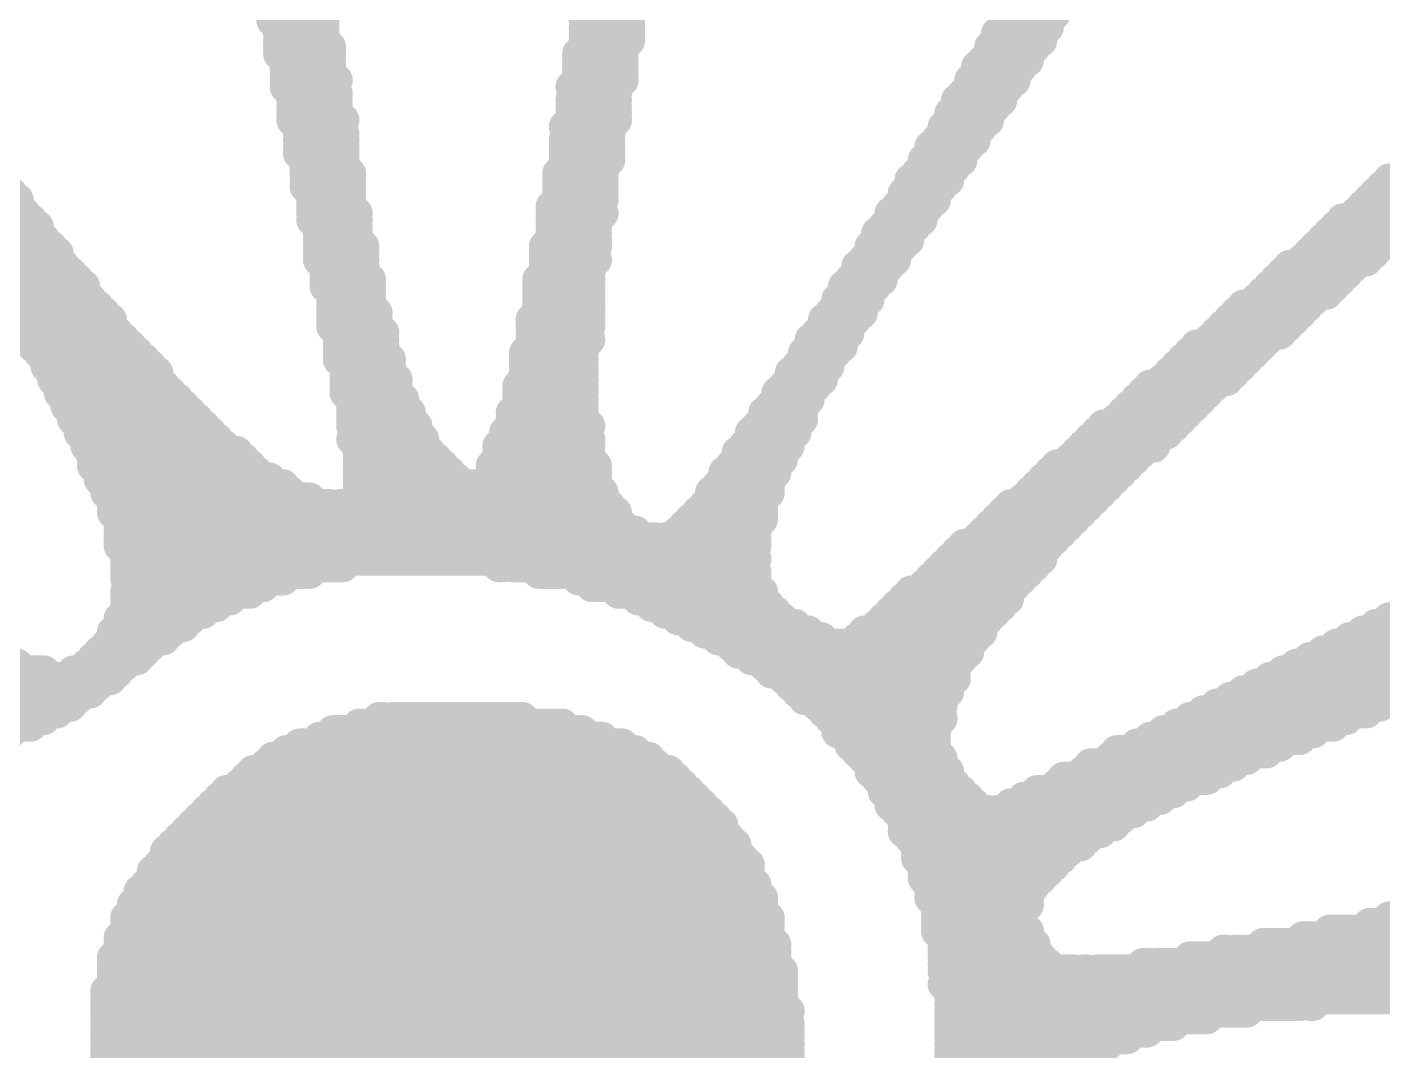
# Model space of a CAD drawing. Extents: x 0 to 127, y 0 to 167.
# Drawn here: x 48.859 to 50.932, y 101.966 to 103.53 of the extents above; entities that cross this region are included whole.
import ezdxf

# ---------------------------------------------------------------- set-up
doc = ezdxf.new("R2010")
doc.units = 0
doc.layers.add('2D_LINE_126', color=222, linetype='CONTINUOUS')

# ---------------------------------------------------------------- blocks, each defined once
blk = doc.blocks.new('SMOOTH_0$0508')
at = {"const_width": 0.0254}
blk.add_lwpolyline([(-0.0127, 0, 1), (0.0127, 0, 1)], format="xyb", close=True, dxfattribs=at)
blk = doc.blocks.new('DRAWING_3017')
at = {"layer": '2D_LINE_126', "const_width": 0.0508}
for points in [[(3.26136, 10.84072), (3.33756, 10.84072)], [(3.73888, 10.84072), (3.80492, 10.84072)], [(4.38912, 10.84072), (4.45516, 10.84072)], [(3.26136, 10.83056), (3.33756, 10.83056)], [(3.27152, 10.8204), (3.33756, 10.8204)], [(3.73888, 10.83056), (3.80492, 10.83056)], [(3.73888, 10.8204), (3.80492, 10.8204)], [(4.37896, 10.8204), (4.445, 10.8204)], [(4.38912, 10.83056), (4.445, 10.83056)], [(3.27152, 10.81024), (3.33756, 10.81024)], [(3.27152, 10.80008), (3.33756, 10.80008)], [(3.73888, 10.81024), (3.80492, 10.81024)], [(3.73888, 10.80008), (3.80492, 10.80008)], [(4.3688, 10.81024), (4.43484, 10.81024)], [(4.3688, 10.80008), (4.43484, 10.80008)], [(3.27152, 10.78992), (3.34772, 10.78992)], [(3.27152, 10.77976), (3.34772, 10.77976)], [(3.72872, 10.77976), (3.79476, 10.77976)], [(3.73888, 10.78992), (3.79476, 10.78992)], [(4.35864, 10.78992), (4.42468, 10.78992)], [(4.35864, 10.77976), (4.41452, 10.77976)], [(3.28168, 10.7696), (3.34772, 10.7696)], [(3.28168, 10.75944), (3.34772, 10.75944)], [(3.72872, 10.7696), (3.79476, 10.7696)], [(3.72872, 10.75944), (3.79476, 10.75944)], [(4.33832, 10.75944), (4.40436, 10.75944)], [(4.34848, 10.7696), (4.41452, 10.7696)], [(3.28168, 10.74928), (3.34772, 10.74928)], [(3.28168, 10.73912), (3.35788, 10.73912)], [(3.72872, 10.74928), (3.79476, 10.74928)], [(3.72872, 10.73912), (3.79476, 10.73912)], [(4.32816, 10.73912), (4.3942, 10.73912)], [(4.33832, 10.74928), (4.3942, 10.74928)], [(3.28168, 10.72896), (3.34772, 10.72896)], [(3.29184, 10.7188), (3.35788, 10.7188)], [(3.71856, 10.72896), (3.7846, 10.72896)], [(3.72872, 10.7188), (3.7846, 10.7188)], [(4.318, 10.7188), (4.37388, 10.7188)], [(4.32816, 10.72896), (4.38404, 10.72896)], [(3.29184, 10.70864), (3.35788, 10.70864)], [(3.29184, 10.69848), (3.35788, 10.69848)], [(3.71856, 10.70864), (3.7846, 10.70864)], [(3.71856, 10.69848), (3.7846, 10.69848)], [(4.30784, 10.70864), (4.37388, 10.70864)], [(4.30784, 10.69848), (4.36372, 10.69848)], [(3.29184, 10.68832), (3.35788, 10.68832)], [(3.29184, 10.67816), (3.36804, 10.67816)], [(3.71856, 10.68832), (3.7846, 10.68832)], [(3.71856, 10.67816), (3.7846, 10.67816)], [(4.29768, 10.68832), (4.35356, 10.68832)], [(4.29768, 10.67816), (4.35356, 10.67816)], [(3.302, 10.668), (3.35788, 10.668)], [(3.302, 10.65784), (3.36804, 10.65784)], [(3.7084, 10.668), (3.77444, 10.668)], [(3.71856, 10.65784), (3.77444, 10.65784)], [(4.28752, 10.668), (4.3434, 10.668)], [(4.28752, 10.65784), (4.33324, 10.65784)], [(3.302, 10.64768), (3.36804, 10.64768)], [(3.302, 10.63752), (3.36804, 10.63752)], [(3.7084, 10.64768), (3.77444, 10.64768)], [(3.7084, 10.63752), (3.77444, 10.63752)], [(4.2672, 10.63752), (4.32308, 10.63752)], [(4.27736, 10.64768), (4.33324, 10.64768)], [(3.302, 10.62736), (3.36804, 10.62736)], [(3.31216, 10.6172), (3.36804, 10.6172)], [(3.7084, 10.62736), (3.77444, 10.62736)], [(3.7084, 10.6172), (3.77444, 10.6172)], [(4.25704, 10.6172), (4.31292, 10.6172)], [(4.2672, 10.62736), (4.31292, 10.62736)], [(3.31216, 10.60704), (3.36804, 10.60704)], [(3.31216, 10.59688), (3.3782, 10.59688)], [(3.31216, 10.58672), (3.3782, 10.58672)], [(3.69824, 10.59688), (3.76428, 10.59688)], [(3.69824, 10.58672), (3.76428, 10.58672)], [(3.7084, 10.60704), (3.76428, 10.60704)], [(4.23672, 10.58672), (4.2926, 10.58672)], [(4.24688, 10.59688), (4.2926, 10.59688)], [(4.25704, 10.60704), (4.30276, 10.60704)], [(4.96824, 10.58672), (5.06476, 10.58672)], [(2.75336, 10.5664), (2.86004, 10.5664)], [(3.31216, 10.57656), (3.3782, 10.57656)], [(3.32232, 10.5664), (3.3782, 10.5664)], [(3.69824, 10.57656), (3.76428, 10.57656)], [(3.69824, 10.5664), (3.76428, 10.5664)], [(4.22656, 10.5664), (4.27228, 10.5664)], [(4.23672, 10.57656), (4.28244, 10.57656)], [(4.94792, 10.5664), (5.04444, 10.5664)], [(4.95808, 10.57656), (5.06476, 10.57656)], [(2.76352, 10.55624), (2.8702, 10.55624)], [(2.77368, 10.54608), (2.8702, 10.54608)], [(3.32232, 10.55624), (3.3782, 10.55624)], [(3.32232, 10.54608), (3.3782, 10.54608)], [(3.68808, 10.54608), (3.75412, 10.54608)], [(3.69824, 10.55624), (3.76428, 10.55624)], [(4.2164, 10.54608), (4.26212, 10.54608)], [(4.22656, 10.55624), (4.27228, 10.55624)], [(4.9276, 10.54608), (5.02412, 10.54608)], [(4.93776, 10.55624), (5.03428, 10.55624)], [(2.77368, 10.53592), (2.88036, 10.53592)], [(2.78384, 10.52576), (2.89052, 10.52576)], [(3.32232, 10.53592), (3.38836, 10.53592)], [(3.32232, 10.52576), (3.38836, 10.52576)], [(3.68808, 10.53592), (3.76428, 10.53592)], [(3.68808, 10.52576), (3.75412, 10.52576)], [(4.20624, 10.53592), (4.25196, 10.53592)], [(4.20624, 10.52576), (4.25196, 10.52576)], [(4.89712, 10.52576), (5.0038, 10.52576)], [(4.91744, 10.53592), (5.01396, 10.53592)], [(2.794, 10.5156), (2.90068, 10.5156)], [(2.794, 10.50544), (2.90068, 10.50544)], [(3.33248, 10.5156), (3.38836, 10.5156)], [(3.33248, 10.50544), (3.38836, 10.50544)], [(3.68808, 10.5156), (3.75412, 10.5156)], [(3.68808, 10.50544), (3.75412, 10.50544)], [(4.18592, 10.50544), (4.23164, 10.50544)], [(4.19608, 10.5156), (4.2418, 10.5156)], [(4.8768, 10.50544), (4.97332, 10.50544)], [(4.88696, 10.5156), (4.98348, 10.5156)], [(2.80416, 10.49528), (2.91084, 10.49528)], [(2.81432, 10.48512), (2.921, 10.48512)], [(3.33248, 10.49528), (3.38836, 10.49528)], [(3.33248, 10.48512), (3.39852, 10.48512)], [(3.67792, 10.48512), (3.75412, 10.48512)], [(3.68808, 10.49528), (3.75412, 10.49528)], [(4.17576, 10.48512), (4.22148, 10.48512)], [(4.18592, 10.49528), (4.23164, 10.49528)], [(4.85648, 10.48512), (4.953, 10.48512)], [(4.86664, 10.49528), (4.96316, 10.49528)], [(2.81432, 10.47496), (2.93116, 10.47496)], [(2.82448, 10.4648), (2.93116, 10.4648)], [(3.33248, 10.47496), (3.39852, 10.47496)], [(3.33248, 10.4648), (3.39852, 10.4648)], [(3.67792, 10.47496), (3.74396, 10.47496)], [(3.67792, 10.4648), (3.75412, 10.4648)], [(4.1656, 10.4648), (4.21132, 10.4648)], [(4.17576, 10.47496), (4.21132, 10.47496)], [(4.83616, 10.4648), (4.93268, 10.4648)], [(4.84632, 10.47496), (4.94284, 10.47496)], [(2.83464, 10.45464), (2.94132, 10.45464)], [(2.83464, 10.44448), (2.95148, 10.44448)], [(3.34264, 10.45464), (3.39852, 10.45464)], [(3.34264, 10.44448), (3.39852, 10.44448)], [(3.67792, 10.45464), (3.74396, 10.45464)], [(3.67792, 10.44448), (3.74396, 10.44448)], [(4.15544, 10.45464), (4.20116, 10.45464)], [(4.15544, 10.44448), (4.191, 10.44448)], [(4.80568, 10.44448), (4.9022, 10.44448)], [(4.81584, 10.45464), (4.91236, 10.45464)], [(2.8448, 10.43432), (2.96164, 10.43432)], [(2.8448, 10.42416), (2.9718, 10.42416)], [(3.34264, 10.43432), (3.40868, 10.43432)], [(3.34264, 10.42416), (3.40868, 10.42416)], [(3.66776, 10.43432), (3.74396, 10.43432)], [(3.66776, 10.42416), (3.74396, 10.42416)], [(4.13512, 10.42416), (4.18084, 10.42416)], [(4.14528, 10.43432), (4.191, 10.43432)], [(4.78536, 10.42416), (4.88188, 10.42416)], [(4.79552, 10.43432), (4.89204, 10.43432)], [(2.85496, 10.414), (2.9718, 10.414)], [(2.85496, 10.40384), (2.98196, 10.40384)], [(3.3528, 10.414), (3.40868, 10.414)], [(3.3528, 10.40384), (3.40868, 10.40384)], [(3.66776, 10.414), (3.74396, 10.414)], [(3.66776, 10.40384), (3.74396, 10.40384)], [(4.12496, 10.40384), (4.17068, 10.40384)], [(4.13512, 10.414), (4.17068, 10.414)], [(4.76504, 10.40384), (4.8514, 10.40384)], [(4.7752, 10.414), (4.87172, 10.414)], [(2.86512, 10.39368), (2.99212, 10.39368)], [(2.87528, 10.38352), (3.00228, 10.38352)], [(3.3528, 10.39368), (3.40868, 10.39368)], [(3.3528, 10.38352), (3.41884, 10.38352)], [(3.66776, 10.39368), (3.74396, 10.39368)], [(3.66776, 10.38352), (3.74396, 10.38352)], [(4.1148, 10.38352), (4.16052, 10.38352)], [(4.12496, 10.39368), (4.16052, 10.39368)], [(4.73456, 10.38352), (4.83108, 10.38352)], [(4.74472, 10.39368), (4.84124, 10.39368)], [(2.87528, 10.37336), (3.01244, 10.37336)], [(2.88544, 10.3632), (3.01244, 10.3632)], [(3.3528, 10.37336), (3.41884, 10.37336)], [(3.3528, 10.3632), (3.41884, 10.3632)], [(3.6576, 10.37336), (3.74396, 10.37336)], [(3.6576, 10.3632), (3.74396, 10.3632)], [(4.10464, 10.37336), (4.15036, 10.37336)], [(4.10464, 10.3632), (4.1402, 10.3632)], [(4.71424, 10.3632), (4.81076, 10.3632)], [(4.7244, 10.37336), (4.82092, 10.37336)], [(2.88544, 10.35304), (3.0226, 10.35304)], [(2.8956, 10.34288), (3.03276, 10.34288)], [(3.36296, 10.35304), (3.429, 10.35304)], [(3.36296, 10.34288), (3.429, 10.34288)], [(3.6576, 10.35304), (3.7338, 10.35304)], [(3.6576, 10.34288), (3.74396, 10.34288)], [(4.08432, 10.34288), (4.13004, 10.34288)], [(4.09448, 10.35304), (4.1402, 10.35304)], [(4.69392, 10.34288), (4.78028, 10.34288)], [(4.70408, 10.35304), (4.8006, 10.35304)], [(2.8956, 10.33272), (3.04292, 10.33272)], [(2.90576, 10.32256), (3.05308, 10.32256)], [(3.36296, 10.33272), (3.429, 10.33272)], [(3.36296, 10.32256), (3.429, 10.32256)], [(3.64744, 10.32256), (3.7338, 10.32256)], [(3.6576, 10.33272), (3.7338, 10.33272)], [(4.07416, 10.32256), (4.11988, 10.32256)], [(4.08432, 10.33272), (4.13004, 10.33272)], [(4.66344, 10.32256), (4.75996, 10.32256)], [(4.6736, 10.33272), (4.77012, 10.33272)], [(2.91592, 10.3124), (3.06324, 10.3124)], [(2.91592, 10.30224), (3.0734, 10.30224)], [(3.36296, 10.3124), (3.43916, 10.3124)], [(3.37312, 10.30224), (3.43916, 10.30224)], [(3.64744, 10.3124), (3.7338, 10.3124)], [(3.64744, 10.30224), (3.7338, 10.30224)], [(4.064, 10.30224), (4.10972, 10.30224)], [(4.07416, 10.3124), (4.10972, 10.3124)], [(4.64312, 10.30224), (4.73964, 10.30224)], [(4.65328, 10.3124), (4.7498, 10.3124)], [(2.92608, 10.29208), (3.08356, 10.29208)], [(2.92608, 10.28192), (3.08356, 10.28192)], [(3.37312, 10.29208), (3.43916, 10.29208)], [(3.37312, 10.28192), (3.44932, 10.28192)], [(3.64744, 10.29208), (3.7338, 10.29208)], [(3.64744, 10.28192), (3.7338, 10.28192)], [(4.05384, 10.29208), (4.09956, 10.29208)], [(4.05384, 10.28192), (4.09956, 10.28192)], [(4.6228, 10.28192), (4.71932, 10.28192)], [(4.63296, 10.29208), (4.72948, 10.29208)], [(2.93624, 10.27176), (3.09372, 10.27176)], [(2.93624, 10.2616), (3.10388, 10.2616)], [(3.37312, 10.27176), (3.44932, 10.27176)], [(3.37312, 10.2616), (3.44932, 10.2616)], [(3.63728, 10.27176), (3.7338, 10.27176)], [(3.63728, 10.2616), (3.7338, 10.2616)], [(4.03352, 10.2616), (4.07924, 10.2616)], [(4.04368, 10.27176), (4.0894, 10.27176)], [(4.59232, 10.2616), (4.68884, 10.2616)], [(4.60248, 10.27176), (4.699, 10.27176)], [(2.9464, 10.25144), (3.11404, 10.25144)], [(2.9464, 10.24128), (3.1242, 10.24128)], [(3.38328, 10.25144), (3.45948, 10.25144)], [(3.38328, 10.24128), (3.45948, 10.24128)], [(3.63728, 10.25144), (3.7338, 10.25144)], [(3.63728, 10.24128), (3.7338, 10.24128)], [(4.02336, 10.24128), (4.06908, 10.24128)], [(4.03352, 10.25144), (4.07924, 10.25144)], [(4.572, 10.24128), (4.66852, 10.24128)], [(4.58216, 10.25144), (4.67868, 10.25144)], [(2.95656, 10.23112), (3.13436, 10.23112)], [(2.95656, 10.22096), (3.14452, 10.22096)], [(3.38328, 10.23112), (3.46964, 10.23112)], [(3.38328, 10.22096), (3.46964, 10.22096)], [(3.62712, 10.23112), (3.7338, 10.23112)], [(3.62712, 10.22096), (3.7338, 10.22096)], [(4.0132, 10.23112), (4.06908, 10.23112)], [(4.0132, 10.22096), (4.06908, 10.22096)], [(4.55168, 10.22096), (4.6482, 10.22096)], [(4.56184, 10.23112), (4.65836, 10.23112)], [(2.96672, 10.2108), (3.15468, 10.2108)], [(2.96672, 10.20064), (3.16484, 10.20064)], [(3.38328, 10.2108), (3.4798, 10.2108)], [(3.39344, 10.20064), (3.4798, 10.20064)], [(3.61696, 10.20064), (3.7338, 10.20064)], [(3.62712, 10.2108), (3.74396, 10.2108)], [(3.99288, 10.20064), (4.05892, 10.20064)], [(4.00304, 10.2108), (4.05892, 10.2108)], [(4.5212, 10.20064), (4.62788, 10.20064)], [(4.53136, 10.2108), (4.63804, 10.2108)], [(2.97688, 10.19048), (3.175, 10.19048)], [(2.97688, 10.18032), (3.18516, 10.18032)], [(3.38328, 10.19048), (3.48996, 10.19048)], [(3.39344, 10.18032), (3.48996, 10.18032)], [(3.6068, 10.18032), (3.74396, 10.18032)], [(3.61696, 10.19048), (3.74396, 10.19048)], [(3.98272, 10.18032), (4.04876, 10.18032)], [(3.99288, 10.19048), (4.04876, 10.19048)], [(4.50088, 10.18032), (4.60756, 10.18032)], [(4.51104, 10.19048), (4.60756, 10.19048)], [(2.98704, 10.17016), (3.20548, 10.17016)], [(2.98704, 10.16), (3.21564, 10.16)], [(3.39344, 10.17016), (3.50012, 10.17016)], [(3.39344, 10.16), (3.51028, 10.16)], [(3.6068, 10.17016), (3.74396, 10.17016)], [(3.6068, 10.16), (3.74396, 10.16)], [(3.97256, 10.17016), (4.0386, 10.17016)], [(3.97256, 10.16), (4.0386, 10.16)], [(4.48056, 10.16), (4.57708, 10.16)], [(4.49072, 10.17016), (4.58724, 10.17016)], [(2.98704, 10.14984), (3.2258, 10.14984)], [(2.9972, 10.13968), (3.23596, 10.13968)], [(3.39344, 10.14984), (3.52044, 10.14984)], [(3.39344, 10.13968), (3.5306, 10.13968)], [(3.59664, 10.14984), (3.75412, 10.14984)], [(3.59664, 10.13968), (3.75412, 10.13968)], [(3.95224, 10.13968), (4.02844, 10.13968)], [(3.9624, 10.14984), (4.02844, 10.14984)], [(4.45008, 10.13968), (4.55676, 10.13968)], [(4.46024, 10.14984), (4.56692, 10.14984)], [(2.9972, 10.12952), (3.25628, 10.12952)], [(3.00736, 10.11936), (3.2766, 10.11936)], [(3.39344, 10.12952), (3.54076, 10.12952)], [(3.39344, 10.11936), (3.57124, 10.11936)], [(3.58648, 10.11936), (3.75412, 10.11936)], [(3.59664, 10.12952), (3.75412, 10.12952)], [(3.94208, 10.11936), (4.01828, 10.11936)], [(3.95224, 10.12952), (4.01828, 10.12952)], [(4.42976, 10.11936), (4.53644, 10.11936)], [(4.43992, 10.12952), (4.5466, 10.12952)], [(3.00736, 10.1092), (3.28676, 10.1092)], [(3.01752, 10.09904), (3.31724, 10.09904)], [(3.4036, 10.1092), (3.76428, 10.1092)], [(3.4036, 10.09904), (3.76428, 10.09904)], [(3.93192, 10.1092), (4.01828, 10.1092)], [(3.93192, 10.09904), (4.00812, 10.09904)], [(4.40944, 10.09904), (4.51612, 10.09904)], [(4.4196, 10.1092), (4.52628, 10.1092)], [(3.01752, 10.08888), (3.34772, 10.08888)], [(3.01752, 10.07872), (3.7846, 10.07872)], [(3.02768, 10.06856), (3.7846, 10.06856)], [(3.36296, 10.08888), (3.36804, 10.08888)], [(3.38328, 10.08888), (3.77444, 10.08888)], [(3.90144, 10.06856), (4.00812, 10.06856)], [(3.9116, 10.07872), (4.00812, 10.07872)], [(3.92176, 10.08888), (4.00812, 10.08888)], [(4.3688, 10.06856), (4.48564, 10.06856)], [(4.37896, 10.07872), (4.4958, 10.07872)], [(4.38912, 10.08888), (4.50596, 10.08888)], [(3.02768, 10.0584), (3.79476, 10.0584)], [(3.02768, 10.04824), (3.81508, 10.04824)], [(3.88112, 10.04824), (3.99796, 10.04824)], [(3.89128, 10.0584), (3.99796, 10.0584)], [(4.34848, 10.04824), (4.46532, 10.04824)], [(4.35864, 10.0584), (4.47548, 10.0584)], [(3.02768, 10.03808), (3.84556, 10.03808)], [(3.02768, 10.02792), (3.99796, 10.02792)], [(3.8608, 10.03808), (3.99796, 10.03808)], [(4.318, 10.02792), (4.445, 10.02792)], [(4.33832, 10.03808), (4.45516, 10.03808)], [(3.03784, 10.01776), (3.9878, 10.01776)], [(3.03784, 10.0076), (3.99796, 10.0076)], [(4.29768, 10.0076), (4.43484, 10.0076)], [(4.30784, 10.01776), (4.43484, 10.01776)], [(3.03784, 9.99744), (3.36804, 9.99744)], [(3.03784, 9.98728), (3.31724, 9.98728)], [(3.6068, 9.99744), (3.61188, 9.99744)], [(3.62712, 9.99744), (3.9878, 9.99744)], [(3.66776, 9.98728), (3.99796, 9.98728)], [(4.27736, 9.98728), (4.41452, 9.98728)], [(4.28752, 9.99744), (4.42468, 9.99744)], [(3.03784, 9.97712), (3.2766, 9.97712)], [(3.048, 9.96696), (3.24612, 9.96696)], [(3.72872, 9.97712), (3.99796, 9.97712)], [(3.74904, 9.96696), (3.99796, 9.96696)], [(4.25704, 9.96696), (4.3942, 9.96696)], [(4.2672, 9.97712), (4.40436, 9.97712)], [(3.03784, 9.9568), (3.2258, 9.9568)], [(3.03784, 9.94664), (3.19532, 9.94664)], [(3.78968, 9.9568), (4.00812, 9.9568)], [(3.82016, 9.94664), (4.00812, 9.94664)], [(4.22656, 9.94664), (4.38404, 9.94664)], [(4.23672, 9.9568), (4.38404, 9.9568)], [(3.03784, 9.93648), (3.175, 9.93648)], [(3.03784, 9.92632), (3.15468, 9.92632)], [(3.84048, 9.93648), (4.01828, 9.93648)], [(3.8608, 9.92632), (4.02844, 9.92632)], [(4.20624, 9.92632), (4.36372, 9.92632)], [(4.2164, 9.93648), (4.37388, 9.93648)], [(3.02768, 9.91616), (3.13436, 9.91616)], [(3.02768, 9.906), (3.1242, 9.906)], [(3.88112, 9.91616), (4.0386, 9.91616)], [(3.90144, 9.906), (4.05892, 9.906)], [(4.18592, 9.906), (4.3434, 9.906)], [(4.19608, 9.91616), (4.35356, 9.91616)], [(4.94792, 9.906), (5.2578, 9.906)], [(4.96824, 9.91616), (5.28828, 9.91616)], [(3.01752, 9.89584), (3.10388, 9.89584)], [(3.01752, 9.88568), (3.09372, 9.88568)], [(3.92176, 9.89584), (4.07924, 9.89584)], [(3.94208, 9.88568), (4.09956, 9.88568)], [(4.15544, 9.88568), (4.33324, 9.88568)], [(4.1656, 9.89584), (4.3434, 9.89584)], [(4.90728, 9.88568), (5.207, 9.88568)], [(4.9276, 9.89584), (5.23748, 9.89584)], [(2.9972, 9.86536), (3.06324, 9.86536)], [(3.00736, 9.87552), (3.0734, 9.87552)], [(3.9624, 9.87552), (4.13004, 9.87552)], [(3.97256, 9.86536), (4.32308, 9.86536)], [(4.14528, 9.87552), (4.32308, 9.87552)], [(4.86664, 9.86536), (5.1562, 9.86536)], [(4.88696, 9.87552), (5.18668, 9.87552)], [(2.70256, 9.84504), (2.8702, 9.84504)], [(2.97688, 9.84504), (3.03276, 9.84504)], [(2.98704, 9.8552), (3.05308, 9.8552)], [(3.99288, 9.8552), (4.31292, 9.8552)], [(4.0132, 9.84504), (4.30276, 9.84504)], [(4.826, 9.84504), (5.1054, 9.84504)], [(4.84632, 9.8552), (5.13588, 9.8552)], [(2.71272, 9.83488), (2.91084, 9.83488)], [(2.72288, 9.82472), (3.01244, 9.82472)], [(2.95656, 9.83488), (3.0226, 9.83488)], [(4.02336, 9.83488), (4.30276, 9.83488)], [(4.04368, 9.82472), (4.30276, 9.82472)], [(4.78536, 9.82472), (5.0546, 9.82472)], [(4.80568, 9.83488), (5.08508, 9.83488)], [(2.73304, 9.81456), (2.99212, 9.81456)], [(2.75336, 9.8044), (2.98196, 9.8044)], [(4.05384, 9.81456), (4.2926, 9.81456)], [(4.064, 9.8044), (4.2926, 9.8044)], [(4.74472, 9.8044), (5.0038, 9.8044)], [(4.76504, 9.81456), (5.03428, 9.81456)], [(2.76352, 9.79424), (2.96164, 9.79424)], [(2.78384, 9.78408), (2.95148, 9.78408)], [(4.07416, 9.79424), (4.28244, 9.79424)], [(4.09448, 9.78408), (4.28244, 9.78408)], [(4.70408, 9.78408), (4.953, 9.78408)], [(4.7244, 9.79424), (4.98348, 9.79424)], [(2.80416, 9.77392), (2.93116, 9.77392)], [(2.81432, 9.76376), (2.91084, 9.76376)], [(3.42392, 9.76376), (3.429, 9.76376)], [(3.44424, 9.76376), (3.64236, 9.76376)], [(4.10464, 9.77392), (4.27228, 9.77392)], [(4.1148, 9.76376), (4.28244, 9.76376)], [(4.66344, 9.76376), (4.9022, 9.76376)], [(4.68376, 9.77392), (4.93268, 9.77392)], [(2.83464, 9.7536), (2.89052, 9.7536)], [(2.85496, 9.74344), (2.86004, 9.74344)], [(3.3528, 9.74344), (3.7338, 9.74344)], [(3.39344, 9.7536), (3.70332, 9.7536)], [(4.12496, 9.7536), (4.27228, 9.7536)], [(4.12496, 9.74344), (4.27228, 9.74344)], [(4.6228, 9.74344), (4.8514, 9.74344)], [(4.64312, 9.7536), (4.88188, 9.7536)], [(3.302, 9.72312), (3.79476, 9.72312)], [(3.33248, 9.73328), (3.76428, 9.73328)], [(4.14528, 9.73328), (4.27228, 9.73328)], [(4.14528, 9.72312), (4.27228, 9.72312)], [(4.58216, 9.72312), (4.8006, 9.72312)], [(4.60248, 9.73328), (4.83108, 9.73328)], [(3.26136, 9.7028), (3.8354, 9.7028)], [(3.28168, 9.71296), (3.81508, 9.71296)], [(4.15544, 9.71296), (4.27228, 9.71296)], [(4.1656, 9.7028), (4.28244, 9.7028)], [(4.54152, 9.7028), (4.7498, 9.7028)], [(4.55168, 9.71296), (4.78028, 9.71296)], [(3.23088, 9.68248), (3.86588, 9.68248)], [(3.2512, 9.69264), (3.84556, 9.69264)], [(4.17576, 9.69264), (4.28244, 9.69264)], [(4.17576, 9.68248), (4.2926, 9.68248)], [(4.50088, 9.68248), (4.70916, 9.68248)], [(4.51104, 9.69264), (4.72948, 9.69264)], [(3.21056, 9.66216), (3.8862, 9.66216)], [(3.22072, 9.67232), (3.87604, 9.67232)], [(4.18592, 9.67232), (4.2926, 9.67232)], [(4.19608, 9.66216), (4.30276, 9.66216)], [(4.46024, 9.66216), (4.65836, 9.66216)], [(4.4704, 9.67232), (4.68884, 9.67232)], [(3.18008, 9.64184), (3.90652, 9.64184)], [(3.19024, 9.652), (3.89636, 9.652)], [(4.19608, 9.652), (4.31292, 9.652)], [(4.20624, 9.64184), (4.32308, 9.64184)], [(4.40944, 9.64184), (4.61772, 9.64184)], [(4.42976, 9.652), (4.63804, 9.652)], [(3.15976, 9.62152), (3.92684, 9.62152)], [(3.16992, 9.63168), (3.91668, 9.63168)], [(4.20624, 9.63168), (4.33324, 9.63168)], [(4.2164, 9.62152), (4.35356, 9.62152)], [(4.3688, 9.62152), (4.57708, 9.62152)], [(4.38912, 9.63168), (4.5974, 9.63168)], [(3.13944, 9.6012), (3.94716, 9.6012)], [(3.1496, 9.61136), (3.937, 9.61136)], [(4.22656, 9.61136), (4.55676, 9.61136)], [(4.22656, 9.6012), (4.5466, 9.6012)], [(3.11912, 9.58088), (3.95732, 9.58088)], [(3.12928, 9.59104), (3.94716, 9.59104)], [(4.22656, 9.59104), (4.52628, 9.59104)], [(4.23672, 9.58088), (4.50596, 9.58088)], [(3.0988, 9.56056), (3.96748, 9.56056)], [(3.0988, 9.5504), (3.97764, 9.5504)], [(3.10896, 9.57072), (3.96748, 9.57072)], [(4.24688, 9.57072), (4.4958, 9.57072)], [(4.24688, 9.56056), (4.47548, 9.56056)], [(4.24688, 9.5504), (4.46532, 9.5504)], [(3.07848, 9.53008), (3.9878, 9.53008)], [(3.08864, 9.54024), (3.9878, 9.54024)], [(4.25704, 9.54024), (4.45516, 9.54024)], [(4.25704, 9.53008), (4.445, 9.53008)], [(3.06832, 9.50976), (3.99796, 9.50976)], [(3.07848, 9.51992), (3.9878, 9.51992)], [(4.25704, 9.51992), (4.43484, 9.51992)], [(4.2672, 9.50976), (4.42468, 9.50976)], [(3.05816, 9.4996), (3.99796, 9.4996)], [(3.05816, 9.48944), (4.00812, 9.48944)], [(4.2672, 9.4996), (4.41452, 9.4996)], [(4.2672, 9.48944), (4.41452, 9.48944)], [(3.048, 9.47928), (4.00812, 9.47928)], [(3.048, 9.46912), (4.00812, 9.46912)], [(4.27736, 9.47928), (4.41452, 9.47928)], [(4.27736, 9.46912), (4.40436, 9.46912)], [(3.03784, 9.45896), (4.01828, 9.45896)], [(3.03784, 9.4488), (4.01828, 9.4488)], [(4.27736, 9.45896), (4.40436, 9.45896)], [(4.27736, 9.4488), (4.40436, 9.4488)], [(4.93776, 9.4488), (6.60908, 9.4488)], [(4.96824, 9.45896), (4.97332, 9.45896)], [(3.02768, 9.42848), (4.01828, 9.42848)], [(3.03784, 9.43864), (4.01828, 9.43864)], [(4.27736, 9.43864), (4.41452, 9.43864)], [(4.28752, 9.42848), (4.41452, 9.42848)], [(4.83616, 9.42848), (6.59892, 9.42848)], [(4.8768, 9.43864), (6.60908, 9.43864)], [(3.02768, 9.41832), (4.02844, 9.41832)], [(3.02768, 9.40816), (4.02844, 9.40816)], [(4.28752, 9.41832), (4.42468, 9.41832)], [(4.28752, 9.40816), (4.42468, 9.40816)], [(4.71424, 9.40816), (4.71932, 9.40816)], [(4.73456, 9.40816), (6.58876, 9.40816)], [(4.7752, 9.41832), (6.59892, 9.41832)], [(3.01752, 9.398), (4.02844, 9.398)], [(3.01752, 9.38784), (4.02844, 9.38784)], [(4.28752, 9.398), (4.43484, 9.398)], [(4.28752, 9.38784), (4.445, 9.38784)], [(4.59232, 9.38784), (4.5974, 9.38784)], [(4.61264, 9.38784), (6.55828, 9.38784)], [(4.66344, 9.398), (6.5786, 9.398)], [(3.01752, 9.37768), (4.0386, 9.37768)], [(3.01752, 9.36752), (4.0386, 9.36752)], [(4.28752, 9.37768), (4.48564, 9.37768)], [(4.29768, 9.36752), (6.477, 9.36752)], [(4.50088, 9.37768), (4.50596, 9.37768)], [(4.5212, 9.37768), (6.53796, 9.37768)], [(3.00736, 9.3472), (4.0386, 9.3472)], [(3.01752, 9.35736), (4.0386, 9.35736)], [(4.28752, 9.35736), (6.05028, 9.35736)], [(4.29768, 9.3472), (5.60324, 9.3472)], [(3.00736, 9.33704), (4.0386, 9.33704)], [(3.00736, 9.32688), (4.0386, 9.32688)], [(4.29768, 9.33704), (4.98348, 9.33704)], [(4.29768, 9.32688), (4.83108, 9.32688)], [(4.84632, 9.32688), (4.8514, 9.32688)], [(3.00736, 9.31672), (4.04876, 9.31672)], [(3.00736, 9.30656), (4.0386, 9.30656)], [(4.29768, 9.31672), (4.7498, 9.31672)], [(4.29768, 9.30656), (4.68884, 9.30656)], [(3.00736, 9.2964), (4.04876, 9.2964)], [(3.00736, 9.28624), (4.04876, 9.28624)], [(4.29768, 9.2964), (4.63804, 9.2964)], [(4.29768, 9.28624), (4.5974, 9.28624)], [(3.00736, 9.27608), (4.04876, 9.27608)], [(3.00736, 9.26592), (4.04876, 9.26592)], [(4.29768, 9.27608), (4.56692, 9.27608)], [(4.29768, 9.26592), (4.53644, 9.26592)], [(3.00736, 9.25576), (4.04876, 9.25576)], [(3.00736, 9.2456), (4.04876, 9.2456)], [(4.29768, 9.25576), (4.51612, 9.25576)], [(4.29768, 9.2456), (4.4958, 9.2456)], [(3.00736, 9.23544), (4.04876, 9.23544)], [(4.29768, 9.23544), (4.47548, 9.23544)]]:
    blk.add_lwpolyline(points, dxfattribs=at)
at = {"layer": '2D_LINE_126'}
for p in [(3.26136, 10.84072), (3.33756, 10.84072), (3.73888, 10.84072), (3.80492, 10.84072), (4.38912, 10.84072), (4.45516, 10.84072), (3.26136, 10.83056), (3.27152, 10.8204), (3.33756, 10.83056), (3.33756, 10.8204), (3.73888, 10.83056), (3.73888, 10.8204), (3.80492, 10.83056), (3.80492, 10.8204), (4.37896, 10.8204), (4.38912, 10.83056), (4.445, 10.83056), (4.445, 10.8204), (3.27152, 10.81024), (3.27152, 10.80008), (3.33756, 10.81024), (3.33756, 10.80008), (3.73888, 10.81024), (3.73888, 10.80008), (3.80492, 10.81024), (3.80492, 10.80008), (4.3688, 10.81024), (4.3688, 10.80008), (4.43484, 10.81024), (4.43484, 10.80008), (3.27152, 10.78992), (3.27152, 10.77976), (3.34772, 10.78992), (3.34772, 10.77976), (3.72872, 10.77976), (3.73888, 10.78992), (3.79476, 10.78992), (3.79476, 10.77976), (4.35864, 10.78992), (4.35864, 10.77976), (4.41452, 10.77976), (4.42468, 10.78992), (3.28168, 10.7696), (3.28168, 10.75944), (3.34772, 10.7696), (3.34772, 10.75944), (3.72872, 10.7696), (3.72872, 10.75944), (3.79476, 10.7696), (3.79476, 10.75944), (4.33832, 10.75944), (4.34848, 10.7696), (4.40436, 10.75944), (4.41452, 10.7696), (3.28168, 10.74928), (3.28168, 10.73912), (3.34772, 10.74928), (3.35788, 10.73912), (3.72872, 10.74928), (3.72872, 10.73912), (3.79476, 10.74928), (3.79476, 10.73912), (4.32816, 10.73912), (4.33832, 10.74928), (4.3942, 10.74928), (4.3942, 10.73912), (3.28168, 10.72896), (3.29184, 10.7188), (3.34772, 10.72896), (3.35788, 10.7188), (3.71856, 10.72896), (3.72872, 10.7188), (3.7846, 10.72896), (3.7846, 10.7188), (4.318, 10.7188), (4.32816, 10.72896), (4.37388, 10.7188), (4.38404, 10.72896), (3.29184, 10.70864), (3.29184, 10.69848), (3.35788, 10.70864), (3.35788, 10.69848), (3.71856, 10.70864), (3.71856, 10.69848), (3.7846, 10.70864), (3.7846, 10.69848), (4.30784, 10.70864), (4.30784, 10.69848), (4.36372, 10.69848), (4.37388, 10.70864), (3.29184, 10.68832), (3.29184, 10.67816), (3.35788, 10.68832), (3.36804, 10.67816), (3.71856, 10.68832), (3.71856, 10.67816), (3.7846, 10.68832), (3.7846, 10.67816), (4.29768, 10.68832), (4.29768, 10.67816), (4.35356, 10.68832), (4.35356, 10.67816), (3.302, 10.668), (3.302, 10.65784), (3.35788, 10.668), (3.36804, 10.65784), (3.7084, 10.668), (3.71856, 10.65784), (3.77444, 10.668), (3.77444, 10.65784), (4.28752, 10.668), (4.28752, 10.65784), (4.33324, 10.65784), (4.3434, 10.668), (3.302, 10.64768), (3.302, 10.63752), (3.36804, 10.64768), (3.36804, 10.63752), (3.7084, 10.64768), (3.7084, 10.63752), (3.77444, 10.64768), (3.77444, 10.63752), (4.2672, 10.63752), (4.27736, 10.64768), (4.32308, 10.63752), (4.33324, 10.64768), (3.302, 10.62736), (3.31216, 10.6172), (3.36804, 10.62736), (3.36804, 10.6172), (3.7084, 10.62736), (3.7084, 10.6172), (3.77444, 10.62736), (3.77444, 10.6172), (4.25704, 10.6172), (4.2672, 10.62736), (4.31292, 10.62736), (4.31292, 10.6172), (3.31216, 10.60704), (3.31216, 10.59688), (3.31216, 10.58672), (3.36804, 10.60704), (3.3782, 10.59688), (3.3782, 10.58672), (3.69824, 10.59688), (3.69824, 10.58672), (3.7084, 10.60704), (3.76428, 10.60704), (3.76428, 10.59688), (3.76428, 10.58672), (4.23672, 10.58672), (4.24688, 10.59688), (4.25704, 10.60704), (4.2926, 10.59688), (4.2926, 10.58672), (4.30276, 10.60704), (4.96824, 10.58672), (2.86004, 10.5664), (3.31216, 10.57656), (3.32232, 10.5664), (3.3782, 10.57656), (3.3782, 10.5664), (3.69824, 10.57656), (3.69824, 10.5664), (3.76428, 10.57656), (3.76428, 10.5664), (4.22656, 10.5664), (4.23672, 10.57656), (4.27228, 10.5664), (4.28244, 10.57656), (4.94792, 10.5664), (4.95808, 10.57656), (2.8702, 10.55624), (2.8702, 10.54608), (3.32232, 10.55624), (3.32232, 10.54608), (3.3782, 10.55624), (3.3782, 10.54608), (3.68808, 10.54608), (3.69824, 10.55624), (3.75412, 10.54608), (3.76428, 10.55624), (4.2164, 10.54608), (4.22656, 10.55624), (4.26212, 10.54608), (4.27228, 10.55624), (4.9276, 10.54608), (4.93776, 10.55624), (2.88036, 10.53592), (2.89052, 10.52576), (3.32232, 10.53592), (3.32232, 10.52576), (3.38836, 10.53592), (3.38836, 10.52576), (3.68808, 10.53592), (3.68808, 10.52576), (3.75412, 10.52576), (3.76428, 10.53592), (4.20624, 10.53592), (4.20624, 10.52576), (4.25196, 10.53592), (4.25196, 10.52576), (4.89712, 10.52576), (4.91744, 10.53592), (2.90068, 10.5156), (2.90068, 10.50544), (3.33248, 10.5156), (3.33248, 10.50544), (3.38836, 10.5156), (3.38836, 10.50544), (3.68808, 10.5156), (3.68808, 10.50544), (3.75412, 10.5156), (3.75412, 10.50544), (4.18592, 10.50544), (4.19608, 10.5156), (4.23164, 10.50544), (4.2418, 10.5156), (4.8768, 10.50544), (4.88696, 10.5156), (4.97332, 10.50544), (4.98348, 10.5156), (2.91084, 10.49528), (2.921, 10.48512), (3.33248, 10.49528), (3.33248, 10.48512), (3.38836, 10.49528), (3.39852, 10.48512), (3.67792, 10.48512), (3.68808, 10.49528), (3.75412, 10.49528), (3.75412, 10.48512), (4.17576, 10.48512), (4.18592, 10.49528), (4.22148, 10.48512), (4.23164, 10.49528), (4.85648, 10.48512), (4.86664, 10.49528), (4.953, 10.48512), (4.96316, 10.49528), (2.93116, 10.47496), (2.93116, 10.4648), (3.33248, 10.47496), (3.33248, 10.4648), (3.39852, 10.47496), (3.39852, 10.4648), (3.67792, 10.47496), (3.67792, 10.4648), (3.74396, 10.47496), (3.75412, 10.4648), (4.1656, 10.4648), (4.17576, 10.47496), (4.21132, 10.47496), (4.21132, 10.4648), (4.83616, 10.4648), (4.84632, 10.47496), (4.93268, 10.4648), (4.94284, 10.47496), (2.94132, 10.45464), (2.95148, 10.44448), (3.34264, 10.45464), (3.34264, 10.44448), (3.39852, 10.45464), (3.39852, 10.44448), (3.67792, 10.45464), (3.67792, 10.44448), (3.74396, 10.45464), (3.74396, 10.44448), (4.15544, 10.45464), (4.15544, 10.44448), (4.191, 10.44448), (4.20116, 10.45464), (4.80568, 10.44448), (4.81584, 10.45464), (4.9022, 10.44448), (4.91236, 10.45464), (2.96164, 10.43432), (2.9718, 10.42416), (3.34264, 10.43432), (3.34264, 10.42416), (3.40868, 10.43432), (3.40868, 10.42416), (3.66776, 10.43432), (3.66776, 10.42416), (3.74396, 10.43432), (3.74396, 10.42416), (4.13512, 10.42416), (4.14528, 10.43432), (4.18084, 10.42416), (4.191, 10.43432), (4.78536, 10.42416), (4.79552, 10.43432), (4.88188, 10.42416), (4.89204, 10.43432), (2.9718, 10.414), (2.98196, 10.40384), (3.3528, 10.414), (3.3528, 10.40384), (3.40868, 10.414), (3.40868, 10.40384), (3.66776, 10.414), (3.66776, 10.40384), (3.74396, 10.414), (3.74396, 10.40384), (4.12496, 10.40384), (4.13512, 10.414), (4.17068, 10.414), (4.17068, 10.40384), (4.76504, 10.40384), (4.7752, 10.414), (4.8514, 10.40384), (4.87172, 10.414), (2.86512, 10.39368), (2.87528, 10.38352), (2.99212, 10.39368), (3.00228, 10.38352), (3.3528, 10.39368), (3.3528, 10.38352), (3.40868, 10.39368), (3.41884, 10.38352), (3.66776, 10.39368), (3.66776, 10.38352), (3.74396, 10.39368), (3.74396, 10.38352), (4.1148, 10.38352), (4.12496, 10.39368), (4.16052, 10.39368), (4.16052, 10.38352), (4.73456, 10.38352), (4.74472, 10.39368), (4.83108, 10.38352), (4.84124, 10.39368), (2.87528, 10.37336), (2.88544, 10.3632), (3.01244, 10.37336), (3.01244, 10.3632), (3.3528, 10.37336), (3.3528, 10.3632), (3.41884, 10.37336), (3.41884, 10.3632), (3.6576, 10.37336), (3.6576, 10.3632), (3.74396, 10.37336), (3.74396, 10.3632), (4.10464, 10.37336), (4.10464, 10.3632), (4.1402, 10.3632), (4.15036, 10.37336), (4.71424, 10.3632), (4.7244, 10.37336), (4.81076, 10.3632), (4.82092, 10.37336), (2.88544, 10.35304), (2.8956, 10.34288), (3.0226, 10.35304), (3.03276, 10.34288), (3.36296, 10.35304), (3.36296, 10.34288), (3.429, 10.35304), (3.429, 10.34288), (3.6576, 10.35304), (3.6576, 10.34288), (3.7338, 10.35304), (3.74396, 10.34288), (4.08432, 10.34288), (4.09448, 10.35304), (4.13004, 10.34288), (4.1402, 10.35304), (4.69392, 10.34288), (4.70408, 10.35304), (4.78028, 10.34288), (4.8006, 10.35304), (2.8956, 10.33272), (2.90576, 10.32256), (3.04292, 10.33272), (3.05308, 10.32256), (3.36296, 10.33272), (3.36296, 10.32256), (3.429, 10.33272), (3.429, 10.32256), (3.64744, 10.32256), (3.6576, 10.33272), (3.7338, 10.33272), (3.7338, 10.32256), (4.07416, 10.32256), (4.08432, 10.33272), (4.11988, 10.32256), (4.13004, 10.33272), (4.66344, 10.32256), (4.6736, 10.33272), (4.75996, 10.32256), (4.77012, 10.33272), (2.91592, 10.3124), (2.91592, 10.30224), (3.06324, 10.3124), (3.0734, 10.30224), (3.36296, 10.3124), (3.37312, 10.30224), (3.43916, 10.3124), (3.43916, 10.30224), (3.64744, 10.3124), (3.64744, 10.30224), (3.7338, 10.3124), (3.7338, 10.30224), (4.064, 10.30224), (4.07416, 10.3124), (4.10972, 10.3124), (4.10972, 10.30224), (4.64312, 10.30224), (4.65328, 10.3124), (4.73964, 10.30224), (4.7498, 10.3124), (2.92608, 10.29208), (2.92608, 10.28192), (3.08356, 10.29208), (3.08356, 10.28192), (3.37312, 10.29208), (3.37312, 10.28192), (3.43916, 10.29208), (3.44932, 10.28192), (3.64744, 10.29208), (3.64744, 10.28192), (3.7338, 10.29208), (3.7338, 10.28192), (4.05384, 10.29208), (4.05384, 10.28192), (4.09956, 10.29208), (4.09956, 10.28192), (4.6228, 10.28192), (4.63296, 10.29208), (4.71932, 10.28192), (4.72948, 10.29208), (2.93624, 10.27176), (2.93624, 10.2616), (3.09372, 10.27176), (3.10388, 10.2616), (3.37312, 10.27176), (3.37312, 10.2616), (3.44932, 10.27176), (3.44932, 10.2616), (3.63728, 10.27176), (3.63728, 10.2616), (3.7338, 10.27176), (3.7338, 10.2616), (4.03352, 10.2616), (4.04368, 10.27176), (4.07924, 10.2616), (4.0894, 10.27176), (4.59232, 10.2616), (4.60248, 10.27176), (4.68884, 10.2616), (4.699, 10.27176), (2.9464, 10.25144), (2.9464, 10.24128), (3.11404, 10.25144), (3.1242, 10.24128), (3.38328, 10.25144), (3.38328, 10.24128), (3.45948, 10.25144), (3.45948, 10.24128), (3.63728, 10.25144), (3.63728, 10.24128), (3.7338, 10.25144), (3.7338, 10.24128), (4.02336, 10.24128), (4.03352, 10.25144), (4.06908, 10.24128), (4.07924, 10.25144), (4.572, 10.24128), (4.58216, 10.25144), (4.66852, 10.24128), (4.67868, 10.25144), (2.95656, 10.23112), (2.95656, 10.22096), (3.13436, 10.23112), (3.14452, 10.22096), (3.38328, 10.23112), (3.38328, 10.22096), (3.46964, 10.23112), (3.46964, 10.22096), (3.62712, 10.23112), (3.62712, 10.22096), (3.7338, 10.23112), (3.7338, 10.22096), (4.0132, 10.23112), (4.0132, 10.22096), (4.06908, 10.23112), (4.06908, 10.22096), (4.55168, 10.22096), (4.56184, 10.23112), (4.6482, 10.22096), (4.65836, 10.23112), (2.96672, 10.2108), (2.96672, 10.20064), (3.15468, 10.2108), (3.16484, 10.20064), (3.38328, 10.2108), (3.39344, 10.20064), (3.4798, 10.2108), (3.4798, 10.20064), (3.61696, 10.20064), (3.62712, 10.2108), (3.7338, 10.20064), (3.74396, 10.2108), (3.99288, 10.20064), (4.00304, 10.2108), (4.05892, 10.2108), (4.05892, 10.20064), (4.5212, 10.20064), (4.53136, 10.2108), (4.62788, 10.20064), (4.63804, 10.2108), (2.97688, 10.19048), (2.97688, 10.18032), (3.175, 10.19048), (3.18516, 10.18032), (3.38328, 10.19048), (3.39344, 10.18032), (3.48996, 10.19048), (3.48996, 10.18032), (3.6068, 10.18032), (3.61696, 10.19048), (3.74396, 10.19048), (3.74396, 10.18032), (3.98272, 10.18032), (3.99288, 10.19048), (4.04876, 10.19048), (4.04876, 10.18032), (4.50088, 10.18032), (4.51104, 10.19048), (4.60756, 10.19048), (4.60756, 10.18032), (2.98704, 10.17016), (2.98704, 10.16), (3.20548, 10.17016), (3.21564, 10.16), (3.39344, 10.17016), (3.39344, 10.16), (3.50012, 10.17016), (3.51028, 10.16), (3.6068, 10.17016), (3.6068, 10.16), (3.74396, 10.17016), (3.74396, 10.16), (3.97256, 10.17016), (3.97256, 10.16), (4.0386, 10.17016), (4.0386, 10.16), (4.48056, 10.16), (4.49072, 10.17016), (4.57708, 10.16), (4.58724, 10.17016), (2.98704, 10.14984), (2.9972, 10.13968), (3.2258, 10.14984), (3.23596, 10.13968), (3.39344, 10.14984), (3.39344, 10.13968), (3.52044, 10.14984), (3.5306, 10.13968), (3.59664, 10.14984), (3.59664, 10.13968), (3.75412, 10.14984), (3.75412, 10.13968), (3.95224, 10.13968), (3.9624, 10.14984), (4.02844, 10.14984), (4.02844, 10.13968), (4.45008, 10.13968), (4.46024, 10.14984), (4.55676, 10.13968), (4.56692, 10.14984), (2.9972, 10.12952), (3.00736, 10.11936), (3.25628, 10.12952), (3.2766, 10.11936), (3.39344, 10.12952), (3.39344, 10.11936), (3.54076, 10.12952), (3.57124, 10.11936), (3.58648, 10.11936), (3.59664, 10.12952), (3.75412, 10.12952), (3.75412, 10.11936), (3.94208, 10.11936), (3.95224, 10.12952), (4.01828, 10.12952), (4.01828, 10.11936), (4.42976, 10.11936), (4.43992, 10.12952), (4.53644, 10.11936), (4.5466, 10.12952), (3.00736, 10.1092), (3.01752, 10.09904), (3.28676, 10.1092), (3.31724, 10.09904), (3.4036, 10.1092), (3.4036, 10.09904), (3.76428, 10.1092), (3.76428, 10.09904), (3.93192, 10.1092), (3.93192, 10.09904), (4.00812, 10.09904), (4.01828, 10.1092), (4.40944, 10.09904), (4.4196, 10.1092), (4.51612, 10.09904), (4.52628, 10.1092), (3.01752, 10.08888), (3.01752, 10.07872), (3.02768, 10.06856), (3.34772, 10.08888), (3.36296, 10.08888), (3.36804, 10.08888), (3.38328, 10.08888), (3.77444, 10.08888), (3.7846, 10.07872), (3.7846, 10.06856), (3.90144, 10.06856), (3.9116, 10.07872), (3.92176, 10.08888), (4.00812, 10.08888), (4.00812, 10.07872), (4.00812, 10.06856), (4.3688, 10.06856), (4.37896, 10.07872), (4.38912, 10.08888), (4.48564, 10.06856), (4.4958, 10.07872), (4.50596, 10.08888), (3.02768, 10.0584), (3.02768, 10.04824), (3.79476, 10.0584), (3.81508, 10.04824), (3.88112, 10.04824), (3.89128, 10.0584), (3.99796, 10.0584), (3.99796, 10.04824), (4.34848, 10.04824), (4.35864, 10.0584), (4.46532, 10.04824), (4.47548, 10.0584), (3.02768, 10.03808), (3.02768, 10.02792), (3.84556, 10.03808), (3.8608, 10.03808), (3.99796, 10.03808), (3.99796, 10.02792), (4.318, 10.02792), (4.33832, 10.03808), (4.445, 10.02792), (4.45516, 10.03808), (3.03784, 10.01776), (3.03784, 10.0076), (3.9878, 10.01776), (3.99796, 10.0076), (4.29768, 10.0076), (4.30784, 10.01776), (4.43484, 10.01776), (4.43484, 10.0076), (3.03784, 9.99744), (3.03784, 9.98728), (3.31724, 9.98728), (3.36804, 9.99744), (3.6068, 9.99744), (3.61188, 9.99744), (3.62712, 9.99744), (3.66776, 9.98728), (3.9878, 9.99744), (3.99796, 9.98728), (4.27736, 9.98728), (4.28752, 9.99744), (4.41452, 9.98728), (4.42468, 9.99744), (3.03784, 9.97712), (3.048, 9.96696), (3.24612, 9.96696), (3.2766, 9.97712), (3.72872, 9.97712), (3.74904, 9.96696), (3.99796, 9.97712), (3.99796, 9.96696), (4.25704, 9.96696), (4.2672, 9.97712), (4.3942, 9.96696), (4.40436, 9.97712), (3.03784, 9.9568), (3.03784, 9.94664), (3.19532, 9.94664), (3.2258, 9.9568), (3.78968, 9.9568), (3.82016, 9.94664), (4.00812, 9.9568), (4.00812, 9.94664), (4.22656, 9.94664), (4.23672, 9.9568), (4.38404, 9.9568), (4.38404, 9.94664), (3.03784, 9.93648), (3.03784, 9.92632), (3.15468, 9.92632), (3.175, 9.93648), (3.84048, 9.93648), (3.8608, 9.92632), (4.01828, 9.93648), (4.02844, 9.92632), (4.20624, 9.92632), (4.2164, 9.93648), (4.36372, 9.92632), (4.37388, 9.93648), (3.02768, 9.91616), (3.02768, 9.906), (3.1242, 9.906), (3.13436, 9.91616), (3.88112, 9.91616), (3.90144, 9.906), (4.0386, 9.91616), (4.05892, 9.906), (4.18592, 9.906), (4.19608, 9.91616), (4.3434, 9.906), (4.35356, 9.91616), (4.94792, 9.906), (4.96824, 9.91616), (3.01752, 9.89584), (3.01752, 9.88568), (3.09372, 9.88568), (3.10388, 9.89584), (3.92176, 9.89584), (3.94208, 9.88568), (4.07924, 9.89584), (4.09956, 9.88568), (4.15544, 9.88568), (4.1656, 9.89584), (4.33324, 9.88568), (4.3434, 9.89584), (4.90728, 9.88568), (4.9276, 9.89584), (2.9972, 9.86536), (3.00736, 9.87552), (3.06324, 9.86536), (3.0734, 9.87552), (3.9624, 9.87552), (3.97256, 9.86536), (4.13004, 9.87552), (4.14528, 9.87552), (4.32308, 9.87552), (4.32308, 9.86536), (4.86664, 9.86536), (4.88696, 9.87552), (2.8702, 9.84504), (2.97688, 9.84504), (2.98704, 9.8552), (3.03276, 9.84504), (3.05308, 9.8552), (3.99288, 9.8552), (4.0132, 9.84504), (4.30276, 9.84504), (4.31292, 9.8552), (4.826, 9.84504), (4.84632, 9.8552), (2.91084, 9.83488), (2.95656, 9.83488), (3.01244, 9.82472), (3.0226, 9.83488), (4.02336, 9.83488), (4.04368, 9.82472), (4.30276, 9.83488), (4.30276, 9.82472), (4.78536, 9.82472), (4.80568, 9.83488), (2.98196, 9.8044), (2.99212, 9.81456), (4.05384, 9.81456), (4.064, 9.8044), (4.2926, 9.81456), (4.2926, 9.8044), (4.74472, 9.8044), (4.76504, 9.81456), (2.95148, 9.78408), (2.96164, 9.79424), (4.07416, 9.79424), (4.09448, 9.78408), (4.28244, 9.79424), (4.28244, 9.78408), (4.70408, 9.78408), (4.7244, 9.79424), (4.953, 9.78408), (4.98348, 9.79424), (2.91084, 9.76376), (2.93116, 9.77392), (3.42392, 9.76376), (3.429, 9.76376), (3.44424, 9.76376), (3.64236, 9.76376), (4.10464, 9.77392), (4.1148, 9.76376), (4.27228, 9.77392), (4.28244, 9.76376), (4.66344, 9.76376), (4.68376, 9.77392), (4.9022, 9.76376), (4.93268, 9.77392), (2.86004, 9.74344), (2.89052, 9.7536), (3.3528, 9.74344), (3.39344, 9.7536), (3.70332, 9.7536), (3.7338, 9.74344), (4.12496, 9.7536), (4.12496, 9.74344), (4.27228, 9.7536), (4.27228, 9.74344), (4.6228, 9.74344), (4.64312, 9.7536), (4.8514, 9.74344), (4.88188, 9.7536), (3.302, 9.72312), (3.33248, 9.73328), (3.76428, 9.73328), (3.79476, 9.72312), (4.14528, 9.73328), (4.14528, 9.72312), (4.27228, 9.73328), (4.27228, 9.72312), (4.58216, 9.72312), (4.60248, 9.73328), (4.8006, 9.72312), (4.83108, 9.73328), (3.26136, 9.7028), (3.28168, 9.71296), (3.81508, 9.71296), (3.8354, 9.7028), (4.15544, 9.71296), (4.1656, 9.7028), (4.27228, 9.71296), (4.28244, 9.7028), (4.54152, 9.7028), (4.55168, 9.71296), (4.7498, 9.7028), (4.78028, 9.71296), (3.23088, 9.68248), (3.2512, 9.69264), (3.84556, 9.69264), (3.86588, 9.68248), (4.17576, 9.69264), (4.17576, 9.68248), (4.28244, 9.69264), (4.2926, 9.68248), (4.50088, 9.68248), (4.51104, 9.69264), (4.70916, 9.68248), (4.72948, 9.69264), (3.21056, 9.66216), (3.22072, 9.67232), (3.87604, 9.67232), (3.8862, 9.66216), (4.18592, 9.67232), (4.19608, 9.66216), (4.2926, 9.67232), (4.30276, 9.66216), (4.46024, 9.66216), (4.4704, 9.67232), (4.65836, 9.66216), (4.68884, 9.67232), (3.18008, 9.64184), (3.19024, 9.652), (3.89636, 9.652), (3.90652, 9.64184), (4.19608, 9.652), (4.20624, 9.64184), (4.31292, 9.652), (4.32308, 9.64184), (4.40944, 9.64184), (4.42976, 9.652), (4.61772, 9.64184), (4.63804, 9.652), (3.15976, 9.62152), (3.16992, 9.63168), (3.91668, 9.63168), (3.92684, 9.62152), (4.20624, 9.63168), (4.2164, 9.62152), (4.33324, 9.63168), (4.35356, 9.62152), (4.3688, 9.62152), (4.38912, 9.63168), (4.57708, 9.62152), (4.5974, 9.63168), (3.13944, 9.6012), (3.1496, 9.61136), (3.937, 9.61136), (3.94716, 9.6012), (4.22656, 9.61136), (4.22656, 9.6012), (4.5466, 9.6012), (4.55676, 9.61136), (3.11912, 9.58088), (3.12928, 9.59104), (3.94716, 9.59104), (3.95732, 9.58088), (4.22656, 9.59104), (4.23672, 9.58088), (4.50596, 9.58088), (4.52628, 9.59104), (3.0988, 9.56056), (3.0988, 9.5504), (3.10896, 9.57072), (3.96748, 9.57072), (3.96748, 9.56056), (3.97764, 9.5504), (4.24688, 9.57072), (4.24688, 9.56056), (4.24688, 9.5504), (4.46532, 9.5504), (4.47548, 9.56056), (4.4958, 9.57072), (3.07848, 9.53008), (3.08864, 9.54024), (3.9878, 9.54024), (3.9878, 9.53008), (4.25704, 9.54024), (4.25704, 9.53008), (4.445, 9.53008), (4.45516, 9.54024), (3.06832, 9.50976), (3.07848, 9.51992), (3.9878, 9.51992), (3.99796, 9.50976), (4.25704, 9.51992), (4.2672, 9.50976), (4.42468, 9.50976), (4.43484, 9.51992), (3.05816, 9.4996), (3.05816, 9.48944), (3.99796, 9.4996), (4.00812, 9.48944), (4.2672, 9.4996), (4.2672, 9.48944), (4.41452, 9.4996), (4.41452, 9.48944), (3.048, 9.47928), (3.048, 9.46912), (4.00812, 9.47928), (4.00812, 9.46912), (4.27736, 9.47928), (4.27736, 9.46912), (4.40436, 9.46912), (4.41452, 9.47928), (3.03784, 9.45896), (3.03784, 9.4488), (4.01828, 9.45896), (4.01828, 9.4488), (4.27736, 9.45896), (4.27736, 9.4488), (4.40436, 9.45896), (4.40436, 9.4488), (4.93776, 9.4488), (4.96824, 9.45896), (4.97332, 9.45896), (3.02768, 9.42848), (3.03784, 9.43864), (4.01828, 9.43864), (4.01828, 9.42848), (4.27736, 9.43864), (4.28752, 9.42848), (4.41452, 9.43864), (4.41452, 9.42848), (4.83616, 9.42848), (4.8768, 9.43864), (3.02768, 9.41832), (3.02768, 9.40816), (4.02844, 9.41832), (4.02844, 9.40816), (4.28752, 9.41832), (4.28752, 9.40816), (4.42468, 9.41832), (4.42468, 9.40816), (4.71424, 9.40816), (4.71932, 9.40816), (4.73456, 9.40816), (4.7752, 9.41832), (3.01752, 9.398), (3.01752, 9.38784), (4.02844, 9.398), (4.02844, 9.38784), (4.28752, 9.398), (4.28752, 9.38784), (4.43484, 9.398), (4.445, 9.38784), (4.59232, 9.38784), (4.5974, 9.38784), (4.61264, 9.38784), (4.66344, 9.398), (3.01752, 9.37768), (3.01752, 9.36752), (4.0386, 9.37768), (4.0386, 9.36752), (4.28752, 9.37768), (4.29768, 9.36752), (4.48564, 9.37768), (4.50088, 9.37768), (4.50596, 9.37768), (4.5212, 9.37768), (3.00736, 9.3472), (3.01752, 9.35736), (4.0386, 9.35736), (4.0386, 9.3472), (4.28752, 9.35736), (4.29768, 9.3472), (3.00736, 9.33704), (3.00736, 9.32688), (4.0386, 9.33704), (4.0386, 9.32688), (4.29768, 9.33704), (4.29768, 9.32688), (4.83108, 9.32688), (4.84632, 9.32688), (4.8514, 9.32688), (4.98348, 9.33704), (3.00736, 9.31672), (3.00736, 9.30656), (4.0386, 9.30656), (4.04876, 9.31672), (4.29768, 9.31672), (4.29768, 9.30656), (4.68884, 9.30656), (4.7498, 9.31672), (3.00736, 9.2964), (3.00736, 9.28624), (4.04876, 9.2964), (4.04876, 9.28624), (4.29768, 9.2964), (4.29768, 9.28624), (4.5974, 9.28624), (4.63804, 9.2964), (3.00736, 9.27608), (3.00736, 9.26592), (4.04876, 9.27608), (4.04876, 9.26592), (4.29768, 9.27608), (4.29768, 9.26592), (4.53644, 9.26592), (4.56692, 9.27608), (3.00736, 9.25576), (3.00736, 9.2456), (4.04876, 9.25576), (4.04876, 9.2456), (4.29768, 9.25576), (4.29768, 9.2456), (4.4958, 9.2456), (4.51612, 9.25576), (3.00736, 9.23544), (4.04876, 9.23544), (4.29768, 9.23544), (4.47548, 9.23544)]:
    blk.add_blockref('SMOOTH_0$0508', p, dxfattribs=at)

msp = doc.modelspace()

# ---------------------------------------------------------------- block references
msp.add_blockref('DRAWING_3017', (45.974, 92.71))

doc.saveas('drawing.dxf')
